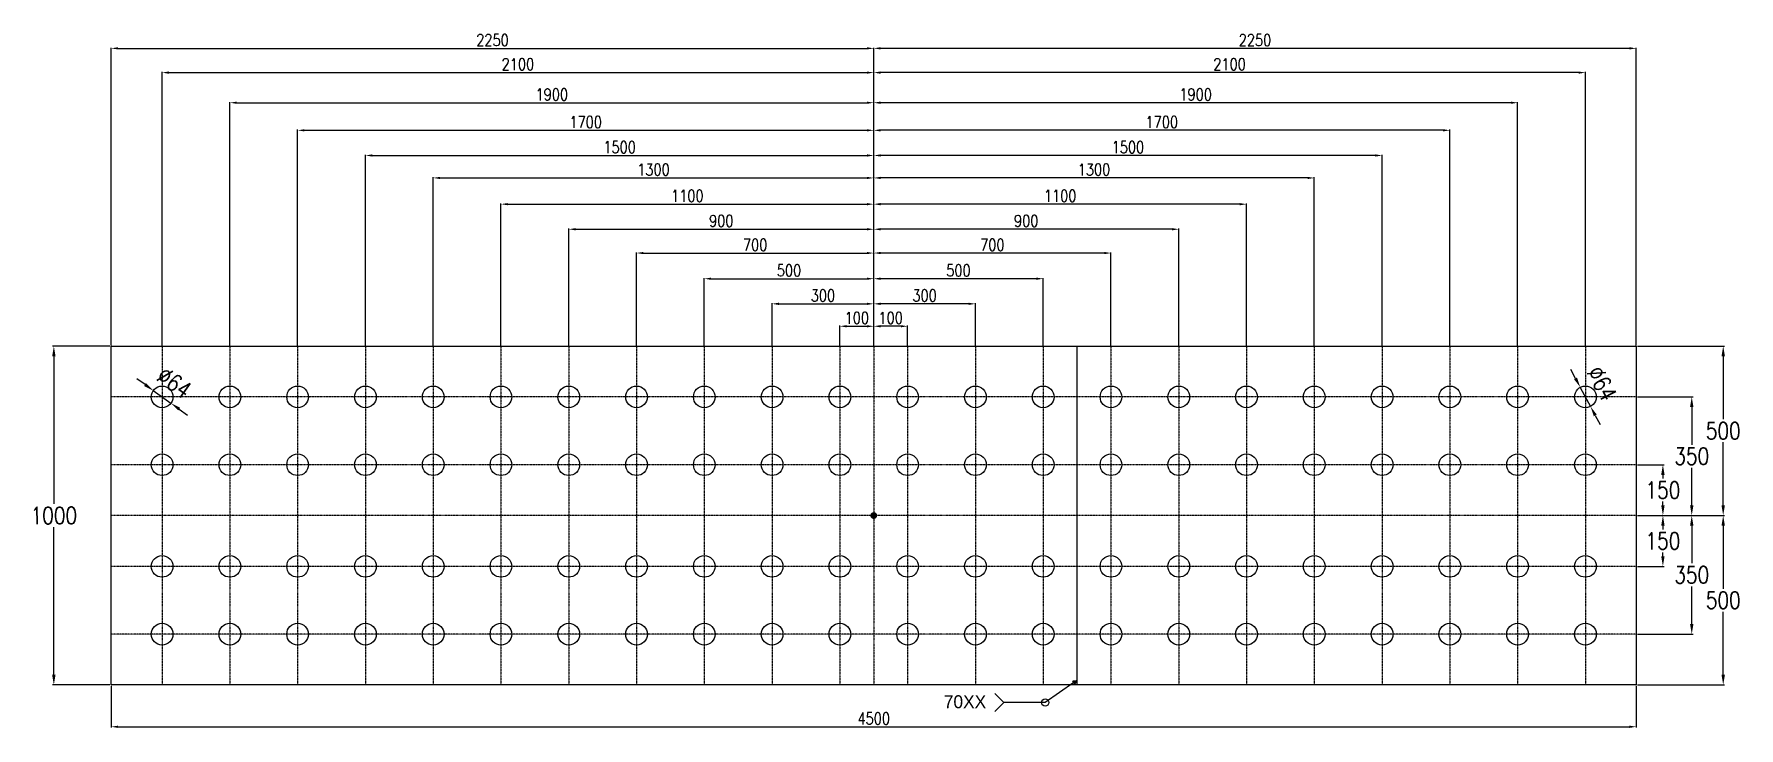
# Model space of a CAD drawing. Header units: millimetres. Extents: x 1541 to 289025, y -12015 to 47026.
# Drawn here: x 101983 to 107014, y 6108 to 8155 of the extents above; entities that cross this region are included whole.
import ezdxf

# ---------------------------------------------------------------- set-up
doc = ezdxf.new("R2010")
doc.units = ezdxf.units.MM
doc.header["$LTSCALE"] = 0.1
doc.linetypes.add('DASHDOT', pattern=[25.4, 12.7, -6.35, 0, -6.35])
doc.layers.get('0').update_dxf_attribs({"color": 255})
for name, color, linetype in [('COTAS', 8, 'Continuous'), ('EJE PERNO', 1, 'DASHDOT'), ('PERNOS', 3, 'Continuous'), ('PLATINA', 5, 'Continuous'), ('TITULO', 3, 'Continuous')]:
    doc.layers.add(name, color=color, linetype=linetype)
doc.styles.add('CNI_COTAS', font='romans.shx', dxfattribs={"width": 0.8})
doc.styles.add('ROMANS', font='DINGRAFO.SHX')
doc.dimstyles.new('1.2', dxfattribs={"dimscale": 0, "dimtxt": 35, "dimasz": 20, "dimexe": 2, "dimexo": 2, "dimgap": 7, "dimtad": 1, "dimdec": 0, "dimzin": 4, "dimdsep": 46, "dimtxsty": 'CNI_COTAS', "dimcen": 0, "dimclrd": 256, "dimclrt": 3, "dimadec": 0, "dimazin": 0, "dimtfac": 1, "dimtdec": 0, "dimtmove": 2, "dimatfit": 0, "dimfxl": 0.05, "dimtolj": 1, "dimtzin": 0, "dimarcsym": 1})
doc.dimstyles.new('1.3', dxfattribs={"dimscale": 0, "dimtxt": 50, "dimasz": 30, "dimexe": 4, "dimexo": 4, "dimgap": 9, "dimtad": 1, "dimdec": 0, "dimzin": 4, "dimdsep": 46, "dimtxsty": 'CNI_COTAS', "dimcen": 0, "dimclrd": 256, "dimclrt": 3, "dimadec": 0, "dimazin": 0, "dimtfac": 1, "dimtdec": 0, "dimtmove": 2, "dimatfit": 0, "dimfxl": 0.05, "dimtolj": 1, "dimtzin": 0, "dimarcsym": 0})

# ---------------------------------------------------------------- blocks, each defined once
blk = doc.blocks.new('*D3030')
at = {"layer": 'COTAS', "lineweight": -2, "ltscale": 3, "transparency": 16777216}
for p, q in [((102310.5, 7120.7), (102286.1, 7138.2)), ((102334.9, 7103.2), (102386.9, 7066)), ((102411.3, 7048.5), (102435.7, 7031))]:
    blk.add_line(p, q, dxfattribs=at)
at = {"layer": 'COTAS', "ltscale": 3, "transparency": 16777216}
for points in [[(102313.4, 7124.8), (102307.6, 7116.6), (102334.9, 7103.2)], [(102414.2, 7052.6), (102408.4, 7044.4), (102386.9, 7066)]]:
    blk.add_solid(points, dxfattribs=at)
at = {"layer": 'Defpoints', "color": 0, "ltscale": 3, "transparency": 16777216}
for p in [(102334.9, 7103.2), (102386.9, 7066)]:
    blk.add_point(p, dxfattribs=at)
at = {"layer": 'COTAS', "color": 3, "ltscale": 3, "transparency": 16777216, "insert": (102397.1, 7126.5), "char_height": 50, "attachment_point": 5, "rotation": 324.3903, "style": 'CNI_COTAS'}
blk.add_mtext('\\A1;∅64', dxfattribs=at)
blk = doc.blocks.new('*D3031')
at = {"layer": 'COTAS', "lineweight": -2, "ltscale": 3, "transparency": 16777216}
for p, q in [((106531.7, 7139.3), (106517.6, 7165.8)), ((106545.8, 7112.8), (106575.9, 7056.4)), ((106590.1, 7029.9), (106604.2, 7003.4))]:
    blk.add_line(p, q, dxfattribs=at)
at = {"layer": 'COTAS', "ltscale": 3, "transparency": 16777216}
for points in [[(106536.1, 7141.7), (106527.3, 7137), (106545.8, 7112.8)], [(106594.5, 7032.3), (106585.6, 7027.6), (106575.9, 7056.4)]]:
    blk.add_solid(points, dxfattribs=at)
at = {"layer": 'Defpoints', "color": 0, "ltscale": 3, "transparency": 16777216}
for p in [(106545.8, 7112.8), (106575.9, 7056.4)]:
    blk.add_point(p, dxfattribs=at)
at = {"layer": 'COTAS', "color": 3, "ltscale": 3, "transparency": 16777216, "insert": (106609.9, 7124), "char_height": 50, "attachment_point": 5, "rotation": 298.0742, "style": 'CNI_COTAS'}
blk.add_mtext('\\A1;∅64', dxfattribs=at)
blk = doc.blocks.new('*D3032')
at = {"layer": 'COTAS', "color": 0, "lineweight": -2, "transparency": 16777216}
for p, q in [((104460.9, 7236.6), (104460.9, 7295)), ((104560.9, 7236.6), (104560.9, 7295))]:
    blk.add_line(p, q, dxfattribs=at)
at = {"layer": 'COTAS', "lineweight": -2, "transparency": 16777216}
blk.add_line((104540.9, 7293), (104480.9, 7293), dxfattribs=at)
at = {"layer": 'COTAS', "transparency": 16777216}
for points in [[(104480.9, 7296.3), (104480.9, 7289.7), (104460.9, 7293)], [(104540.9, 7296.3), (104540.9, 7289.7), (104560.9, 7293)]]:
    blk.add_solid(points, dxfattribs=at)
at = {"layer": 'Defpoints', "color": 0, "transparency": 16777216}
for p in [(104460.9, 7293), (104460.9, 7234.6), (104560.9, 7234.6)]:
    blk.add_point(p, dxfattribs=at)
at = {"layer": 'COTAS', "color": 3, "transparency": 16777216, "insert": (104510.9, 7317.5), "char_height": 35, "attachment_point": 5, "style": 'CNI_COTAS'}
blk.add_mtext('\\A1;100', dxfattribs=at)
blk = doc.blocks.new('*D3033')
at = {"layer": 'COTAS', "color": 0, "lineweight": -2, "transparency": 16777216}
for p, q in [((104460.9, 7236.6), (104460.9, 7361.2)), ((104760.9, 7236.6), (104760.9, 7361.2))]:
    blk.add_line(p, q, dxfattribs=at)
at = {"layer": 'COTAS', "lineweight": -2, "transparency": 16777216}
blk.add_line((104740.9, 7359.2), (104480.9, 7359.2), dxfattribs=at)
at = {"layer": 'COTAS', "transparency": 16777216}
for points in [[(104480.9, 7362.5), (104480.9, 7355.8), (104460.9, 7359.2)], [(104740.9, 7362.5), (104740.9, 7355.8), (104760.9, 7359.2)]]:
    blk.add_solid(points, dxfattribs=at)
at = {"layer": 'Defpoints', "color": 0, "transparency": 16777216}
for p in [(104460.9, 7359.2), (104460.9, 7234.6), (104760.9, 7234.6)]:
    blk.add_point(p, dxfattribs=at)
at = {"layer": 'COTAS', "color": 3, "transparency": 16777216, "insert": (104610.9, 7383.7), "char_height": 35, "attachment_point": 5, "style": 'CNI_COTAS'}
blk.add_mtext('\\A1;300', dxfattribs=at)
blk = doc.blocks.new('*D3034')
at = {"layer": 'COTAS', "color": 0, "lineweight": -2, "transparency": 16777216}
for p, q in [((104460.9, 7236.6), (104460.9, 7435.3)), ((104960.9, 7236.6), (104960.9, 7435.3))]:
    blk.add_line(p, q, dxfattribs=at)
at = {"layer": 'COTAS', "lineweight": -2, "transparency": 16777216}
blk.add_line((104940.9, 7433.3), (104480.9, 7433.3), dxfattribs=at)
at = {"layer": 'COTAS', "transparency": 16777216}
for points in [[(104480.9, 7436.6), (104480.9, 7429.9), (104460.9, 7433.3)], [(104940.9, 7436.6), (104940.9, 7429.9), (104960.9, 7433.3)]]:
    blk.add_solid(points, dxfattribs=at)
at = {"layer": 'Defpoints', "color": 0, "transparency": 16777216}
for p in [(104460.9, 7433.3), (104460.9, 7234.6), (104960.9, 7234.6)]:
    blk.add_point(p, dxfattribs=at)
at = {"layer": 'COTAS', "color": 3, "transparency": 16777216, "insert": (104710.9, 7457.8), "char_height": 35, "attachment_point": 5, "style": 'CNI_COTAS'}
blk.add_mtext('\\A1;500', dxfattribs=at)
blk = doc.blocks.new('*D3035')
at = {"layer": 'COTAS', "color": 0, "lineweight": -2, "transparency": 16777216}
for p, q in [((104460.9, 7236.6), (104460.9, 7511)), ((105160.9, 7236.6), (105160.9, 7511))]:
    blk.add_line(p, q, dxfattribs=at)
at = {"layer": 'COTAS', "lineweight": -2, "transparency": 16777216}
blk.add_line((105140.9, 7509), (104480.9, 7509), dxfattribs=at)
at = {"layer": 'COTAS', "transparency": 16777216}
for points in [[(104480.9, 7512.3), (104480.9, 7505.7), (104460.9, 7509)], [(105140.9, 7512.3), (105140.9, 7505.7), (105160.9, 7509)]]:
    blk.add_solid(points, dxfattribs=at)
at = {"layer": 'Defpoints', "color": 0, "transparency": 16777216}
for p in [(104460.9, 7509), (104460.9, 7234.6), (105160.9, 7234.6)]:
    blk.add_point(p, dxfattribs=at)
at = {"layer": 'COTAS', "color": 3, "transparency": 16777216, "insert": (104810.9, 7533.5), "char_height": 35, "attachment_point": 5, "style": 'CNI_COTAS'}
blk.add_mtext('\\A1;700', dxfattribs=at)
blk = doc.blocks.new('*D3036')
at = {"layer": 'COTAS', "color": 0, "lineweight": -2, "transparency": 16777216}
for p, q in [((104460.9, 7236.6), (104460.9, 7581.2)), ((105360.9, 7236.6), (105360.9, 7581.2))]:
    blk.add_line(p, q, dxfattribs=at)
at = {"layer": 'COTAS', "lineweight": -2, "transparency": 16777216}
blk.add_line((105340.9, 7579.2), (104480.9, 7579.2), dxfattribs=at)
at = {"layer": 'COTAS', "transparency": 16777216}
for points in [[(104480.9, 7582.5), (104480.9, 7575.9), (104460.9, 7579.2)], [(105340.9, 7582.5), (105340.9, 7575.9), (105360.9, 7579.2)]]:
    blk.add_solid(points, dxfattribs=at)
at = {"layer": 'Defpoints', "color": 0, "transparency": 16777216}
for p in [(104460.9, 7579.2), (104460.9, 7234.6), (105360.9, 7234.6)]:
    blk.add_point(p, dxfattribs=at)
at = {"layer": 'COTAS', "color": 3, "transparency": 16777216, "insert": (104910.9, 7603.7), "char_height": 35, "attachment_point": 5, "rotation": 359.9999, "style": 'CNI_COTAS'}
blk.add_mtext('\\A1;900', dxfattribs=at)
blk = doc.blocks.new('*D3037')
at = {"layer": 'COTAS', "color": 0, "lineweight": -2, "transparency": 16777216}
for p, q in [((104460.9, 7236.6), (104460.9, 7655.2)), ((105560.9, 7236.6), (105560.9, 7655.2))]:
    blk.add_line(p, q, dxfattribs=at)
at = {"layer": 'COTAS', "lineweight": -2, "transparency": 16777216}
blk.add_line((105540.9, 7653.2), (104480.9, 7653.2), dxfattribs=at)
at = {"layer": 'COTAS', "transparency": 16777216}
for points in [[(104480.9, 7656.5), (104480.9, 7649.8), (104460.9, 7653.2)], [(105540.9, 7656.5), (105540.9, 7649.8), (105560.9, 7653.2)]]:
    blk.add_solid(points, dxfattribs=at)
at = {"layer": 'Defpoints', "color": 0, "transparency": 16777216}
for p in [(104460.9, 7653.2), (104460.9, 7234.6), (105560.9, 7234.6)]:
    blk.add_point(p, dxfattribs=at)
at = {"layer": 'COTAS', "color": 3, "transparency": 16777216, "insert": (105010.9, 7677.7), "char_height": 35, "attachment_point": 5, "rotation": 359.9999, "style": 'CNI_COTAS'}
blk.add_mtext('\\A1;1100', dxfattribs=at)
blk = doc.blocks.new('*D3038')
at = {"layer": 'COTAS', "color": 0, "lineweight": -2, "transparency": 16777216}
for p, q in [((104460.9, 7236.6), (104460.9, 7732.6)), ((105760.9, 7236.6), (105760.9, 7732.6))]:
    blk.add_line(p, q, dxfattribs=at)
at = {"layer": 'COTAS', "lineweight": -2, "transparency": 16777216}
blk.add_line((105740.9, 7730.6), (104480.9, 7730.6), dxfattribs=at)
at = {"layer": 'COTAS', "transparency": 16777216}
for points in [[(104480.9, 7733.9), (104480.9, 7727.3), (104460.9, 7730.6)], [(105740.9, 7733.9), (105740.9, 7727.3), (105760.9, 7730.6)]]:
    blk.add_solid(points, dxfattribs=at)
at = {"layer": 'Defpoints', "color": 0, "transparency": 16777216}
for p in [(104460.9, 7730.6), (104460.9, 7234.6), (105760.9, 7234.6)]:
    blk.add_point(p, dxfattribs=at)
at = {"layer": 'COTAS', "color": 3, "transparency": 16777216, "insert": (105110.9, 7755.1), "char_height": 35, "attachment_point": 5, "style": 'CNI_COTAS'}
blk.add_mtext('\\A1;1300', dxfattribs=at)
blk = doc.blocks.new('*D3039')
at = {"layer": 'COTAS', "color": 0, "lineweight": -2, "transparency": 16777216}
for p, q in [((104460.9, 7236.6), (104460.9, 7798.9)), ((105960.9, 7236.6), (105960.9, 7798.9))]:
    blk.add_line(p, q, dxfattribs=at)
at = {"layer": 'COTAS', "lineweight": -2, "transparency": 16777216}
blk.add_line((105940.9, 7796.9), (104480.9, 7796.9), dxfattribs=at)
at = {"layer": 'COTAS', "transparency": 16777216}
for points in [[(104480.9, 7800.2), (104480.9, 7793.5), (104460.9, 7796.9)], [(105940.9, 7800.2), (105940.9, 7793.5), (105960.9, 7796.9)]]:
    blk.add_solid(points, dxfattribs=at)
at = {"layer": 'Defpoints', "color": 0, "transparency": 16777216}
for p in [(104460.9, 7796.9), (104460.9, 7234.6), (105960.9, 7234.6)]:
    blk.add_point(p, dxfattribs=at)
at = {"layer": 'COTAS', "color": 3, "transparency": 16777216, "insert": (105210.9, 7821.4), "char_height": 35, "attachment_point": 5, "rotation": 359.9999, "style": 'CNI_COTAS'}
blk.add_mtext('\\A1;1500', dxfattribs=at)
blk = doc.blocks.new('*D3040')
at = {"layer": 'COTAS', "color": 0, "lineweight": -2, "transparency": 16777216}
for p, q in [((104460.9, 7236.6), (104460.9, 7873.1)), ((106160.9, 7236.6), (106160.9, 7873.1))]:
    blk.add_line(p, q, dxfattribs=at)
at = {"layer": 'COTAS', "lineweight": -2, "transparency": 16777216}
blk.add_line((106140.9, 7871.1), (104480.9, 7871.1), dxfattribs=at)
at = {"layer": 'COTAS', "transparency": 16777216}
for points in [[(104480.9, 7874.4), (104480.9, 7867.7), (104460.9, 7871.1)], [(106140.9, 7874.4), (106140.9, 7867.7), (106160.9, 7871.1)]]:
    blk.add_solid(points, dxfattribs=at)
at = {"layer": 'Defpoints', "color": 0, "transparency": 16777216}
for p in [(104460.9, 7871.1), (104460.9, 7234.6), (106160.9, 7234.6)]:
    blk.add_point(p, dxfattribs=at)
at = {"layer": 'COTAS', "color": 3, "transparency": 16777216, "insert": (105310.9, 7895.6), "char_height": 35, "attachment_point": 5, "style": 'CNI_COTAS'}
blk.add_mtext('\\A1;1700', dxfattribs=at)
blk = doc.blocks.new('*D3041')
at = {"layer": 'COTAS', "color": 0, "lineweight": -2, "transparency": 16777216}
for p, q in [((104460.9, 7236.6), (104460.9, 7954.5)), ((106360.9, 7236.6), (106360.9, 7954.5))]:
    blk.add_line(p, q, dxfattribs=at)
at = {"layer": 'COTAS', "lineweight": -2, "transparency": 16777216}
blk.add_line((106340.9, 7952.5), (104480.9, 7952.5), dxfattribs=at)
at = {"layer": 'COTAS', "transparency": 16777216}
for points in [[(104480.9, 7955.8), (104480.9, 7949.2), (104460.9, 7952.5)], [(106340.9, 7955.8), (106340.9, 7949.2), (106360.9, 7952.5)]]:
    blk.add_solid(points, dxfattribs=at)
at = {"layer": 'Defpoints', "color": 0, "transparency": 16777216}
for p in [(104460.9, 7952.5), (104460.9, 7234.6), (106360.9, 7234.6)]:
    blk.add_point(p, dxfattribs=at)
at = {"layer": 'COTAS', "color": 3, "transparency": 16777216, "insert": (105410.9, 7977), "char_height": 35, "attachment_point": 5, "style": 'CNI_COTAS'}
blk.add_mtext('\\A1;1900', dxfattribs=at)
blk = doc.blocks.new('*D3042')
at = {"layer": 'COTAS', "color": 0, "lineweight": -2, "transparency": 16777216}
for p, q in [((104460.9, 7236.6), (104460.9, 8043.4)), ((106560.9, 7236.6), (106560.9, 8043.4))]:
    blk.add_line(p, q, dxfattribs=at)
at = {"layer": 'COTAS', "lineweight": -2, "transparency": 16777216}
blk.add_line((106540.9, 8041.4), (104480.9, 8041.4), dxfattribs=at)
at = {"layer": 'COTAS', "transparency": 16777216}
for points in [[(104480.9, 8044.7), (104480.9, 8038), (104460.9, 8041.4)], [(106540.9, 8044.7), (106540.9, 8038), (106560.9, 8041.4)]]:
    blk.add_solid(points, dxfattribs=at)
at = {"layer": 'Defpoints', "color": 0, "transparency": 16777216}
for p in [(104460.9, 8041.4), (104460.9, 7234.6), (106560.9, 7234.6)]:
    blk.add_point(p, dxfattribs=at)
at = {"layer": 'COTAS', "color": 3, "transparency": 16777216, "insert": (105510.9, 8065.9), "char_height": 35, "attachment_point": 5, "style": 'CNI_COTAS'}
blk.add_mtext('\\A1;2100', dxfattribs=at)
blk = doc.blocks.new('*D3043')
at = {"layer": 'COTAS', "color": 0, "lineweight": -2, "transparency": 16777216}
for p, q in [((104460.9, 7236.6), (104460.9, 8114.9)), ((106710.9, 7236.6), (106710.9, 8114.9))]:
    blk.add_line(p, q, dxfattribs=at)
at = {"layer": 'COTAS', "lineweight": -2, "transparency": 16777216}
blk.add_line((106690.9, 8112.9), (104480.9, 8112.9), dxfattribs=at)
at = {"layer": 'COTAS', "transparency": 16777216}
for points in [[(104480.9, 8116.3), (104480.9, 8109.6), (104460.9, 8112.9)], [(106690.9, 8116.3), (106690.9, 8109.6), (106710.9, 8112.9)]]:
    blk.add_solid(points, dxfattribs=at)
at = {"layer": 'Defpoints', "color": 0, "transparency": 16777216}
for p in [(104460.9, 8112.9), (104460.9, 7234.6), (106710.9, 7234.6)]:
    blk.add_point(p, dxfattribs=at)
at = {"layer": 'COTAS', "color": 3, "transparency": 16777216, "insert": (105585.9, 8137.4), "char_height": 35, "attachment_point": 5, "rotation": 0, "style": 'CNI_COTAS'}
blk.add_mtext('\\A1;2250', dxfattribs=at)
blk = doc.blocks.new('*D2593')
at = {"layer": 'COTAS', "color": 0, "lineweight": -2, "transparency": 16777216}
for p, q in [((104360.9, 7236.6), (104360.9, 7295)), ((104460.9, 7236.6), (104460.9, 7295))]:
    blk.add_line(p, q, dxfattribs=at)
at = {"layer": 'COTAS', "lineweight": -2, "transparency": 16777216}
blk.add_line((104380.9, 7293), (104440.9, 7293), dxfattribs=at)
at = {"layer": 'COTAS', "transparency": 16777216}
for points in [[(104380.9, 7296.3), (104380.9, 7289.7), (104360.9, 7293)], [(104440.9, 7296.3), (104440.9, 7289.7), (104460.9, 7293)]]:
    blk.add_solid(points, dxfattribs=at)
at = {"layer": 'Defpoints', "color": 0, "transparency": 16777216}
for p in [(104460.9, 7293), (104360.9, 7234.6), (104460.9, 7234.6)]:
    blk.add_point(p, dxfattribs=at)
at = {"layer": 'COTAS', "color": 3, "transparency": 16777216, "insert": (104410.9, 7317.5), "char_height": 35, "attachment_point": 5, "style": 'CNI_COTAS'}
blk.add_mtext('\\A1;100', dxfattribs=at)
blk = doc.blocks.new('*D2594')
at = {"layer": 'COTAS', "color": 0, "lineweight": -2, "transparency": 16777216}
for p, q in [((104160.9, 7236.6), (104160.9, 7361.2)), ((104460.9, 7236.6), (104460.9, 7361.2))]:
    blk.add_line(p, q, dxfattribs=at)
at = {"layer": 'COTAS', "lineweight": -2, "transparency": 16777216}
blk.add_line((104180.9, 7359.2), (104440.9, 7359.2), dxfattribs=at)
at = {"layer": 'COTAS', "transparency": 16777216}
for points in [[(104180.9, 7362.5), (104180.9, 7355.8), (104160.9, 7359.2)], [(104440.9, 7362.5), (104440.9, 7355.8), (104460.9, 7359.2)]]:
    blk.add_solid(points, dxfattribs=at)
at = {"layer": 'Defpoints', "color": 0, "transparency": 16777216}
for p in [(104460.9, 7359.2), (104160.9, 7234.6), (104460.9, 7234.6)]:
    blk.add_point(p, dxfattribs=at)
at = {"layer": 'COTAS', "color": 3, "transparency": 16777216, "insert": (104310.9, 7383.7), "char_height": 35, "attachment_point": 5, "style": 'CNI_COTAS'}
blk.add_mtext('\\A1;300', dxfattribs=at)
blk = doc.blocks.new('*D2595')
at = {"layer": 'COTAS', "color": 0, "lineweight": -2, "transparency": 16777216}
for p, q in [((103960.9, 7236.6), (103960.9, 7435.3)), ((104460.9, 7236.6), (104460.9, 7435.3))]:
    blk.add_line(p, q, dxfattribs=at)
at = {"layer": 'COTAS', "lineweight": -2, "transparency": 16777216}
blk.add_line((103980.9, 7433.3), (104440.9, 7433.3), dxfattribs=at)
at = {"layer": 'COTAS', "transparency": 16777216}
for points in [[(103980.9, 7436.6), (103980.9, 7429.9), (103960.9, 7433.3)], [(104440.9, 7436.6), (104440.9, 7429.9), (104460.9, 7433.3)]]:
    blk.add_solid(points, dxfattribs=at)
at = {"layer": 'Defpoints', "color": 0, "transparency": 16777216}
for p in [(104460.9, 7433.3), (103960.9, 7234.6), (104460.9, 7234.6)]:
    blk.add_point(p, dxfattribs=at)
at = {"layer": 'COTAS', "color": 3, "transparency": 16777216, "insert": (104210.9, 7457.8), "char_height": 35, "attachment_point": 5, "style": 'CNI_COTAS'}
blk.add_mtext('\\A1;500', dxfattribs=at)
blk = doc.blocks.new('*D2596')
at = {"layer": 'COTAS', "color": 0, "lineweight": -2, "transparency": 16777216}
for p, q in [((103760.9, 7236.6), (103760.9, 7511)), ((104460.9, 7236.6), (104460.9, 7511))]:
    blk.add_line(p, q, dxfattribs=at)
at = {"layer": 'COTAS', "lineweight": -2, "transparency": 16777216}
blk.add_line((103780.9, 7509), (104440.9, 7509), dxfattribs=at)
at = {"layer": 'COTAS', "transparency": 16777216}
for points in [[(103780.9, 7512.3), (103780.9, 7505.7), (103760.9, 7509)], [(104440.9, 7512.3), (104440.9, 7505.7), (104460.9, 7509)]]:
    blk.add_solid(points, dxfattribs=at)
at = {"layer": 'Defpoints', "color": 0, "transparency": 16777216}
for p in [(104460.9, 7509), (103760.9, 7234.6), (104460.9, 7234.6)]:
    blk.add_point(p, dxfattribs=at)
at = {"layer": 'COTAS', "color": 3, "transparency": 16777216, "insert": (104110.9, 7533.5), "char_height": 35, "attachment_point": 5, "style": 'CNI_COTAS'}
blk.add_mtext('\\A1;700', dxfattribs=at)
blk = doc.blocks.new('*D2492')
at = {"layer": 'COTAS', "color": 0, "lineweight": -2, "transparency": 16777216}
for p, q in [((103560.9, 7236.6), (103560.9, 7581.2)), ((104460.9, 7236.6), (104460.9, 7581.2))]:
    blk.add_line(p, q, dxfattribs=at)
at = {"layer": 'COTAS', "lineweight": -2, "transparency": 16777216}
blk.add_line((103580.9, 7579.2), (104440.9, 7579.2), dxfattribs=at)
at = {"layer": 'COTAS', "transparency": 16777216}
for points in [[(103580.9, 7582.5), (103580.9, 7575.9), (103560.9, 7579.2)], [(104440.9, 7582.5), (104440.9, 7575.9), (104460.9, 7579.2)]]:
    blk.add_solid(points, dxfattribs=at)
at = {"layer": 'Defpoints', "color": 0, "transparency": 16777216}
for p in [(104460.9, 7579.2), (103560.9, 7234.6), (104460.9, 7234.6)]:
    blk.add_point(p, dxfattribs=at)
at = {"layer": 'COTAS', "color": 3, "transparency": 16777216, "insert": (104010.9, 7603.7), "char_height": 35, "attachment_point": 5, "rotation": 0.0001, "style": 'CNI_COTAS'}
blk.add_mtext('\\A1;900', dxfattribs=at)
blk = doc.blocks.new('*D2493')
at = {"layer": 'COTAS', "color": 0, "lineweight": -2, "transparency": 16777216}
for p, q in [((103360.9, 7236.6), (103360.9, 7655.2)), ((104460.9, 7236.6), (104460.9, 7655.2))]:
    blk.add_line(p, q, dxfattribs=at)
at = {"layer": 'COTAS', "lineweight": -2, "transparency": 16777216}
blk.add_line((103380.9, 7653.2), (104440.9, 7653.2), dxfattribs=at)
at = {"layer": 'COTAS', "transparency": 16777216}
for points in [[(103380.9, 7656.5), (103380.9, 7649.8), (103360.9, 7653.2)], [(104440.9, 7656.5), (104440.9, 7649.8), (104460.9, 7653.2)]]:
    blk.add_solid(points, dxfattribs=at)
at = {"layer": 'Defpoints', "color": 0, "transparency": 16777216}
for p in [(104460.9, 7653.2), (103360.9, 7234.6), (104460.9, 7234.6)]:
    blk.add_point(p, dxfattribs=at)
at = {"layer": 'COTAS', "color": 3, "transparency": 16777216, "insert": (103910.9, 7677.7), "char_height": 35, "attachment_point": 5, "rotation": 0.0001, "style": 'CNI_COTAS'}
blk.add_mtext('\\A1;1100', dxfattribs=at)
blk = doc.blocks.new('*D2494')
at = {"layer": 'COTAS', "color": 0, "lineweight": -2, "transparency": 16777216}
for p, q in [((103160.9, 7236.6), (103160.9, 7732.6)), ((104460.9, 7236.6), (104460.9, 7732.6))]:
    blk.add_line(p, q, dxfattribs=at)
at = {"layer": 'COTAS', "lineweight": -2, "transparency": 16777216}
blk.add_line((103180.9, 7730.6), (104440.9, 7730.6), dxfattribs=at)
at = {"layer": 'COTAS', "transparency": 16777216}
for points in [[(103180.9, 7733.9), (103180.9, 7727.3), (103160.9, 7730.6)], [(104440.9, 7733.9), (104440.9, 7727.3), (104460.9, 7730.6)]]:
    blk.add_solid(points, dxfattribs=at)
at = {"layer": 'Defpoints', "color": 0, "transparency": 16777216}
for p in [(104460.9, 7730.6), (103160.9, 7234.6), (104460.9, 7234.6)]:
    blk.add_point(p, dxfattribs=at)
at = {"layer": 'COTAS', "color": 3, "transparency": 16777216, "insert": (103810.9, 7755.1), "char_height": 35, "attachment_point": 5, "style": 'CNI_COTAS'}
blk.add_mtext('\\A1;1300', dxfattribs=at)
blk = doc.blocks.new('*D2495')
at = {"layer": 'COTAS', "color": 0, "lineweight": -2, "transparency": 16777216}
for p, q in [((102960.9, 7236.6), (102960.9, 7798.9)), ((104460.9, 7236.6), (104460.9, 7798.9))]:
    blk.add_line(p, q, dxfattribs=at)
at = {"layer": 'COTAS', "lineweight": -2, "transparency": 16777216}
blk.add_line((102980.9, 7796.9), (104440.9, 7796.9), dxfattribs=at)
at = {"layer": 'COTAS', "transparency": 16777216}
for points in [[(102980.9, 7800.2), (102980.9, 7793.5), (102960.9, 7796.9)], [(104440.9, 7800.2), (104440.9, 7793.5), (104460.9, 7796.9)]]:
    blk.add_solid(points, dxfattribs=at)
at = {"layer": 'Defpoints', "color": 0, "transparency": 16777216}
for p in [(104460.9, 7796.9), (102960.9, 7234.6), (104460.9, 7234.6)]:
    blk.add_point(p, dxfattribs=at)
at = {"layer": 'COTAS', "color": 3, "transparency": 16777216, "insert": (103710.9, 7821.4), "char_height": 35, "attachment_point": 5, "rotation": 0.0001, "style": 'CNI_COTAS'}
blk.add_mtext('\\A1;1500', dxfattribs=at)
blk = doc.blocks.new('*D2496')
at = {"layer": 'COTAS', "color": 0, "lineweight": -2, "transparency": 16777216}
for p, q in [((102760.9, 7236.6), (102760.9, 7873.1)), ((104460.9, 7236.6), (104460.9, 7873.1))]:
    blk.add_line(p, q, dxfattribs=at)
at = {"layer": 'COTAS', "lineweight": -2, "transparency": 16777216}
blk.add_line((102780.9, 7871.1), (104440.9, 7871.1), dxfattribs=at)
at = {"layer": 'COTAS', "transparency": 16777216}
for points in [[(102780.9, 7874.4), (102780.9, 7867.7), (102760.9, 7871.1)], [(104440.9, 7874.4), (104440.9, 7867.7), (104460.9, 7871.1)]]:
    blk.add_solid(points, dxfattribs=at)
at = {"layer": 'Defpoints', "color": 0, "transparency": 16777216}
for p in [(104460.9, 7871.1), (102760.9, 7234.6), (104460.9, 7234.6)]:
    blk.add_point(p, dxfattribs=at)
at = {"layer": 'COTAS', "color": 3, "transparency": 16777216, "insert": (103610.9, 7895.6), "char_height": 35, "attachment_point": 5, "style": 'CNI_COTAS'}
blk.add_mtext('\\A1;1700', dxfattribs=at)
blk = doc.blocks.new('*D2497')
at = {"layer": 'COTAS', "color": 0, "lineweight": -2, "transparency": 16777216}
for p, q in [((102560.9, 7236.6), (102560.9, 7954.5)), ((104460.9, 7236.6), (104460.9, 7954.5))]:
    blk.add_line(p, q, dxfattribs=at)
at = {"layer": 'COTAS', "lineweight": -2, "transparency": 16777216}
blk.add_line((102580.9, 7952.5), (104440.9, 7952.5), dxfattribs=at)
at = {"layer": 'COTAS', "transparency": 16777216}
for points in [[(102580.9, 7955.8), (102580.9, 7949.2), (102560.9, 7952.5)], [(104440.9, 7955.8), (104440.9, 7949.2), (104460.9, 7952.5)]]:
    blk.add_solid(points, dxfattribs=at)
at = {"layer": 'Defpoints', "color": 0, "transparency": 16777216}
for p in [(104460.9, 7952.5), (102560.9, 7234.6), (104460.9, 7234.6)]:
    blk.add_point(p, dxfattribs=at)
at = {"layer": 'COTAS', "color": 3, "transparency": 16777216, "insert": (103510.9, 7977), "char_height": 35, "attachment_point": 5, "style": 'CNI_COTAS'}
blk.add_mtext('\\A1;1900', dxfattribs=at)
blk = doc.blocks.new('*D2498')
at = {"layer": 'COTAS', "color": 0, "lineweight": -2, "transparency": 16777216}
for p, q in [((102360.9, 7236.6), (102360.9, 8043.4)), ((104460.9, 7236.6), (104460.9, 8043.4))]:
    blk.add_line(p, q, dxfattribs=at)
at = {"layer": 'COTAS', "lineweight": -2, "transparency": 16777216}
blk.add_line((102380.9, 8041.4), (104440.9, 8041.4), dxfattribs=at)
at = {"layer": 'COTAS', "transparency": 16777216}
for points in [[(102380.9, 8044.7), (102380.9, 8038), (102360.9, 8041.4)], [(104440.9, 8044.7), (104440.9, 8038), (104460.9, 8041.4)]]:
    blk.add_solid(points, dxfattribs=at)
at = {"layer": 'Defpoints', "color": 0, "transparency": 16777216}
for p in [(104460.9, 8041.4), (102360.9, 7234.6), (104460.9, 7234.6)]:
    blk.add_point(p, dxfattribs=at)
at = {"layer": 'COTAS', "color": 3, "transparency": 16777216, "insert": (103410.9, 8065.9), "char_height": 35, "attachment_point": 5, "style": 'CNI_COTAS'}
blk.add_mtext('\\A1;2100', dxfattribs=at)
blk = doc.blocks.new('*D2499')
at = {"layer": 'COTAS', "color": 0, "lineweight": -2, "transparency": 16777216}
for p, q in [((102210.9, 7236.6), (102210.9, 8114.9)), ((104460.9, 7236.6), (104460.9, 8114.9))]:
    blk.add_line(p, q, dxfattribs=at)
at = {"layer": 'COTAS', "lineweight": -2, "transparency": 16777216}
blk.add_line((102230.9, 8112.9), (104440.9, 8112.9), dxfattribs=at)
at = {"layer": 'COTAS', "transparency": 16777216}
for points in [[(102230.9, 8116.3), (102230.9, 8109.6), (102210.9, 8112.9)], [(104440.9, 8116.3), (104440.9, 8109.6), (104460.9, 8112.9)]]:
    blk.add_solid(points, dxfattribs=at)
at = {"layer": 'Defpoints', "color": 0, "transparency": 16777216}
for p in [(104460.9, 8112.9), (102210.9, 7234.6), (104460.9, 7234.6)]:
    blk.add_point(p, dxfattribs=at)
at = {"layer": 'COTAS', "color": 3, "transparency": 16777216, "insert": (103335.9, 8137.4), "char_height": 35, "attachment_point": 5, "style": 'CNI_COTAS'}
blk.add_mtext('\\A1;2250', dxfattribs=at)
blk = doc.blocks.new('*D2952')
at = {"layer": 'COTAS', "color": 0, "lineweight": -2, "ltscale": 3, "transparency": 16777216}
for p, q in [((106714.9, 6734.6), (106793.6, 6734.6)), ((106714.9, 6584.6), (106793.6, 6584.6))]:
    blk.add_line(p, q, dxfattribs=at)
at = {"layer": 'COTAS', "lineweight": -2, "ltscale": 3, "transparency": 16777216}
for p, q in [((106789.6, 6704.6), (106789.6, 6693.6)), ((106789.6, 6614.6), (106789.6, 6625.6))]:
    blk.add_line(p, q, dxfattribs=at)
at = {"layer": 'COTAS', "ltscale": 3, "transparency": 16777216}
for points in [[(106784.6, 6704.6), (106794.6, 6704.6), (106789.6, 6734.6)], [(106784.6, 6614.6), (106794.6, 6614.6), (106789.6, 6584.6)]]:
    blk.add_solid(points, dxfattribs=at)
at = {"layer": 'Defpoints', "color": 0, "ltscale": 3, "transparency": 16777216}
for p in [(106710.9, 6734.6), (106789.6, 6734.6), (106710.9, 6584.6)]:
    blk.add_point(p, dxfattribs=at)
at = {"layer": 'COTAS', "color": 3, "ltscale": 3, "transparency": 16777216, "insert": (106789.6, 6659.6), "char_height": 50, "attachment_point": 5, "rotation": 0.2, "style": 'CNI_COTAS'}
blk.add_mtext('\\A1;150', dxfattribs=at)
blk = doc.blocks.new('*D2953')
at = {"layer": 'COTAS', "color": 0, "lineweight": -2, "ltscale": 3, "transparency": 16777216}
for p, q in [((106714.9, 6734.6), (106878.8, 6734.6)), ((106714.9, 6384.6), (106878.8, 6384.6))]:
    blk.add_line(p, q, dxfattribs=at)
at = {"layer": 'COTAS', "lineweight": -2, "ltscale": 3, "transparency": 16777216}
for p, q in [((106874.8, 6704.6), (106874.8, 6593.6)), ((106874.8, 6414.6), (106874.8, 6525.6))]:
    blk.add_line(p, q, dxfattribs=at)
at = {"layer": 'COTAS', "ltscale": 3, "transparency": 16777216}
for points in [[(106869.8, 6704.6), (106879.8, 6704.6), (106874.8, 6734.6)], [(106869.8, 6414.6), (106879.8, 6414.6), (106874.8, 6384.6)]]:
    blk.add_solid(points, dxfattribs=at)
at = {"layer": 'Defpoints', "color": 0, "ltscale": 3, "transparency": 16777216}
for p in [(106710.9, 6734.6), (106874.8, 6734.6), (106710.9, 6384.6)]:
    blk.add_point(p, dxfattribs=at)
at = {"layer": 'COTAS', "color": 3, "ltscale": 3, "transparency": 16777216, "insert": (106874.8, 6559.6), "char_height": 50, "attachment_point": 5, "rotation": 0.2, "style": 'CNI_COTAS'}
blk.add_mtext('\\A1;350', dxfattribs=at)
blk = doc.blocks.new('*D2954')
at = {"layer": 'COTAS', "color": 0, "lineweight": -2, "ltscale": 3, "transparency": 16777216}
for p, q in [((106714.9, 6734.6), (106971.6, 6734.6)), ((106714.9, 6234.6), (106971.6, 6234.6))]:
    blk.add_line(p, q, dxfattribs=at)
at = {"layer": 'COTAS', "lineweight": -2, "ltscale": 3, "transparency": 16777216}
for p, q in [((106967.6, 6704.6), (106967.6, 6518.6)), ((106967.6, 6264.6), (106967.6, 6450.6))]:
    blk.add_line(p, q, dxfattribs=at)
at = {"layer": 'COTAS', "ltscale": 3, "transparency": 16777216}
for points in [[(106962.6, 6704.6), (106972.6, 6704.6), (106967.6, 6734.6)], [(106962.6, 6264.6), (106972.6, 6264.6), (106967.6, 6234.6)]]:
    blk.add_solid(points, dxfattribs=at)
at = {"layer": 'Defpoints', "color": 0, "ltscale": 3, "transparency": 16777216}
for p in [(106710.9, 6734.6), (106967.6, 6734.6), (106710.9, 6234.6)]:
    blk.add_point(p, dxfattribs=at)
at = {"layer": 'COTAS', "color": 3, "ltscale": 3, "transparency": 16777216, "insert": (106967.6, 6484.6), "char_height": 50, "attachment_point": 5, "rotation": 0.2, "style": 'CNI_COTAS'}
blk.add_mtext('\\A1;500', dxfattribs=at)
blk = doc.blocks.new('*D2955')
at = {"layer": 'COTAS', "color": 0, "lineweight": -2, "ltscale": 3, "transparency": 16777216}
for p, q in [((106714.9, 6884.6), (106793.6, 6884.6)), ((106714.9, 6734.6), (106793.6, 6734.6))]:
    blk.add_line(p, q, dxfattribs=at)
at = {"layer": 'COTAS', "lineweight": -2, "ltscale": 3, "transparency": 16777216}
for p, q in [((106789.6, 6854.6), (106789.6, 6843.6)), ((106789.6, 6764.6), (106789.6, 6775.6))]:
    blk.add_line(p, q, dxfattribs=at)
at = {"layer": 'COTAS', "ltscale": 3, "transparency": 16777216}
for points in [[(106784.6, 6854.6), (106794.6, 6854.6), (106789.6, 6884.6)], [(106784.6, 6764.6), (106794.6, 6764.6), (106789.6, 6734.6)]]:
    blk.add_solid(points, dxfattribs=at)
at = {"layer": 'Defpoints', "color": 0, "ltscale": 3, "transparency": 16777216}
for p in [(106710.9, 6884.6), (106710.9, 6734.6), (106789.6, 6734.6)]:
    blk.add_point(p, dxfattribs=at)
at = {"layer": 'COTAS', "color": 3, "ltscale": 3, "transparency": 16777216, "insert": (106789.6, 6809.6), "char_height": 50, "attachment_point": 5, "rotation": 0.2, "style": 'CNI_COTAS'}
blk.add_mtext('\\A1;150', dxfattribs=at)
blk = doc.blocks.new('*D2956')
at = {"layer": 'COTAS', "color": 0, "lineweight": -2, "ltscale": 3, "transparency": 16777216}
for p, q in [((106714.9, 7084.6), (106878.8, 7084.6)), ((106714.9, 6734.6), (106878.8, 6734.6))]:
    blk.add_line(p, q, dxfattribs=at)
at = {"layer": 'COTAS', "lineweight": -2, "ltscale": 3, "transparency": 16777216}
for p, q in [((106874.8, 7054.6), (106874.8, 6943.6)), ((106874.8, 6764.6), (106874.8, 6875.6))]:
    blk.add_line(p, q, dxfattribs=at)
at = {"layer": 'COTAS', "ltscale": 3, "transparency": 16777216}
for points in [[(106869.8, 7054.6), (106879.8, 7054.6), (106874.8, 7084.6)], [(106869.8, 6764.6), (106879.8, 6764.6), (106874.8, 6734.6)]]:
    blk.add_solid(points, dxfattribs=at)
at = {"layer": 'Defpoints', "color": 0, "ltscale": 3, "transparency": 16777216}
for p in [(106710.9, 7084.6), (106710.9, 6734.6), (106874.8, 6734.6)]:
    blk.add_point(p, dxfattribs=at)
at = {"layer": 'COTAS', "color": 3, "ltscale": 3, "transparency": 16777216, "insert": (106874.8, 6909.6), "char_height": 50, "attachment_point": 5, "rotation": 0.2, "style": 'CNI_COTAS'}
blk.add_mtext('\\A1;350', dxfattribs=at)
blk = doc.blocks.new('*D2500')
at = {"layer": 'COTAS', "color": 0, "lineweight": -2, "ltscale": 3, "transparency": 16777216}
for p, q in [((106714.9, 7234.6), (106971.6, 7234.6)), ((106714.9, 6734.6), (106971.6, 6734.6))]:
    blk.add_line(p, q, dxfattribs=at)
at = {"layer": 'COTAS', "lineweight": -2, "ltscale": 3, "transparency": 16777216}
for p, q in [((106967.6, 7204.6), (106967.6, 7018.6)), ((106967.6, 6764.6), (106967.6, 6950.6))]:
    blk.add_line(p, q, dxfattribs=at)
at = {"layer": 'COTAS', "ltscale": 3, "transparency": 16777216}
for points in [[(106962.6, 7204.6), (106972.6, 7204.6), (106967.6, 7234.6)], [(106962.6, 6764.6), (106972.6, 6764.6), (106967.6, 6734.6)]]:
    blk.add_solid(points, dxfattribs=at)
at = {"layer": 'Defpoints', "color": 0, "ltscale": 3, "transparency": 16777216}
for p in [(106710.9, 7234.6), (106710.9, 6734.6), (106967.6, 6734.6)]:
    blk.add_point(p, dxfattribs=at)
at = {"layer": 'COTAS', "color": 3, "ltscale": 3, "transparency": 16777216, "insert": (106967.6, 6984.6), "char_height": 50, "attachment_point": 5, "rotation": 0.2, "style": 'CNI_COTAS'}
blk.add_mtext('\\A1;500', dxfattribs=at)
blk = doc.blocks.new('*D2957')
at = {"layer": 'COTAS', "color": 0, "lineweight": -2, "transparency": 16777216}
for p, q in [((102210.9, 6232.6), (102210.9, 6109.4)), ((106710.9, 6232.6), (106710.9, 6109.4))]:
    blk.add_line(p, q, dxfattribs=at)
at = {"layer": 'COTAS', "lineweight": -2, "transparency": 16777216}
blk.add_line((102230.9, 6111.4), (106690.9, 6111.4), dxfattribs=at)
at = {"layer": 'COTAS', "transparency": 16777216}
for points in [[(102230.9, 6114.7), (102230.9, 6108), (102210.9, 6111.4)], [(106690.9, 6114.7), (106690.9, 6108), (106710.9, 6111.4)]]:
    blk.add_solid(points, dxfattribs=at)
at = {"layer": 'Defpoints', "color": 0, "transparency": 16777216}
for p in [(102210.9, 6234.6), (106710.9, 6234.6), (106710.9, 6111.4)]:
    blk.add_point(p, dxfattribs=at)
at = {"layer": 'COTAS', "color": 3, "transparency": 16777216, "insert": (104460.9, 6135.9), "char_height": 35, "attachment_point": 5, "style": 'CNI_COTAS'}
blk.add_mtext('\\A1;4500', dxfattribs=at)
blk = doc.blocks.new('*D2501')
at = {"layer": 'COTAS', "color": 0, "lineweight": -2, "ltscale": 3, "transparency": 16777216}
for p, q in [((102206.9, 7234.6), (102037.5, 7234.6)), ((102206.9, 6234.6), (102037.5, 6234.6))]:
    blk.add_line(p, q, dxfattribs=at)
at = {"layer": 'COTAS', "lineweight": -2, "ltscale": 3, "transparency": 16777216}
for p, q in [((102041.5, 7204.6), (102041.5, 6768.6)), ((102041.5, 6264.6), (102041.5, 6700.6))]:
    blk.add_line(p, q, dxfattribs=at)
at = {"layer": 'COTAS', "ltscale": 3, "transparency": 16777216}
for points in [[(102036.5, 7204.6), (102046.5, 7204.6), (102041.5, 7234.6)], [(102036.5, 6264.6), (102046.5, 6264.6), (102041.5, 6234.6)]]:
    blk.add_solid(points, dxfattribs=at)
at = {"layer": 'Defpoints', "color": 0, "ltscale": 3, "transparency": 16777216}
for p in [(102210.9, 7234.6), (102041.5, 6234.6), (102210.9, 6234.6)]:
    blk.add_point(p, dxfattribs=at)
at = {"layer": 'COTAS', "color": 3, "ltscale": 3, "transparency": 16777216, "insert": (102041.5, 6734.6), "char_height": 50, "attachment_point": 5, "rotation": 0.2, "style": 'CNI_COTAS'}
blk.add_mtext('\\A1;1000', dxfattribs=at)
blk = doc.blocks.new('SOLDADURA ALREDEDOR')
h = blk.add_hatch(color=256)
h.dxf.hatch_style = 1
h.paths.add_polyline_path([(4780.9, 3679), (4777.2, 3684.2), (4783.6, 3684.8)])
for p, q in [((4779.1, 3681.6), (4732.7, 3649.2)), ((4732.7, 3649.2), (4665.4, 3649.2))]:
    blk.add_line(p, q)
blk.add_lwpolyline([(4783.6, 3684.8), (4780.9, 3679), (4777.2, 3684.2)], close=True)
blk.add_lwpolyline([(4650.7, 3634.4), (4665.4, 3649.2), (4650.7, 3664)])
blk.add_circle((4732.7, 3649.2), 5.81)
at = {"layer": 'TITULO', "style": 'ROMANS'}
blk.add_text('70XX', height=21, dxfattribs=at).set_placement((4568.2, 3640))
blk = doc.blocks.new('A$Cabe98760')
at = {"layer": 'COTAS', "color": 6}
blk.add_line((105060.9, 6234.6), (105060.9, 7234.6), dxfattribs=at)
at = {"layer": 'COTAS', "color": 2, "const_width": 10}
blk.add_lwpolyline([(104455.9, 6734.6, 1), (104465.9, 6734.6, 1)], format="xyb", close=True, dxfattribs=at)
at = {"layer": 'EJE PERNO'}
for p, q in [((102360.9, 7234.6), (102360.9, 6234.6)), ((102560.9, 7234.6), (102560.9, 6234.6)), ((102760.9, 7234.6), (102760.9, 6234.6)), ((102960.9, 7234.6), (102960.9, 6234.6)), ((103160.9, 7234.6), (103160.9, 6234.6)), ((103360.9, 7234.6), (103360.9, 6234.6)), ((103560.9, 7234.6), (103560.9, 6234.6)), ((103760.9, 7234.6), (103760.9, 6234.6)), ((103960.9, 7234.6), (103960.9, 6234.6)), ((104160.9, 7234.6), (104160.9, 6234.6)), ((104360.9, 7234.6), (104360.9, 6234.6)), ((104560.9, 7234.6), (104560.9, 6234.6)), ((104760.9, 7234.6), (104760.9, 6234.6)), ((104960.9, 7234.6), (104960.9, 6234.6)), ((105160.9, 7234.6), (105160.9, 6234.6)), ((105360.9, 7234.6), (105360.9, 6234.6)), ((105560.9, 7234.6), (105560.9, 6234.6)), ((105760.9, 7234.6), (105760.9, 6234.6)), ((105960.9, 7234.6), (105960.9, 6234.6)), ((106160.9, 7234.6), (106160.9, 6234.6)), ((106360.9, 7234.6), (106360.9, 6234.6)), ((106560.9, 7234.6), (106560.9, 6234.6)), ((106710.9, 7084.6), (102210.9, 7084.6)), ((106710.9, 6884.6), (102210.9, 6884.6)), ((106710.9, 6584.6), (102210.9, 6584.6)), ((106710.9, 6384.6), (102210.9, 6384.6))]:
    blk.add_line(p, q, dxfattribs=at)
at = {"layer": 'EJE PERNO', "color": 4}
for p, q in [((104460.9, 7234.6), (104460.9, 6234.6)), ((106710.9, 6734.6), (102210.9, 6734.6))]:
    blk.add_line(p, q, dxfattribs=at)
at = {"layer": 'PERNOS'}
for centre in [(102360.9, 7084.6), (102560.9, 7084.6), (102760.9, 7084.6), (102960.9, 7084.6), (103160.9, 7084.6), (103360.9, 7084.6), (103560.9, 7084.6), (103760.9, 7084.6), (103960.9, 7084.6), (104160.9, 7084.6), (104360.9, 7084.6), (104560.9, 7084.6), (104760.9, 7084.6), (104960.9, 7084.6), (105160.9, 7084.6), (105360.9, 7084.6), (105560.9, 7084.6), (105760.9, 7084.6), (105960.9, 7084.6), (106160.9, 7084.6), (106360.9, 7084.6), (106560.9, 7084.6), (102360.9, 6884.6), (102560.9, 6884.6), (102760.9, 6884.6), (102960.9, 6884.6), (103160.9, 6884.6), (103360.9, 6884.6), (103560.9, 6884.6), (103760.9, 6884.6), (103960.9, 6884.6), (104160.9, 6884.6), (104360.9, 6884.6), (104560.9, 6884.6), (104760.9, 6884.6), (104960.9, 6884.6), (105160.9, 6884.6), (105360.9, 6884.6), (105560.9, 6884.6), (105760.9, 6884.6), (105960.9, 6884.6), (106160.9, 6884.6), (106360.9, 6884.6), (106560.9, 6884.6), (102360.9, 6584.6), (102560.9, 6584.6), (102760.9, 6584.6), (102960.9, 6584.6), (103160.9, 6584.6), (103360.9, 6584.6), (103560.9, 6584.6), (103760.9, 6584.6), (103960.9, 6584.6), (104160.9, 6584.6), (104360.9, 6584.6), (104560.9, 6584.6), (104760.9, 6584.6), (104960.9, 6584.6), (105160.9, 6584.6), (105360.9, 6584.6), (105560.9, 6584.6), (105760.9, 6584.6), (105960.9, 6584.6), (106160.9, 6584.6), (106360.9, 6584.6), (106560.9, 6584.6), (102360.9, 6384.6), (102560.9, 6384.6), (102760.9, 6384.6), (102960.9, 6384.6), (103160.9, 6384.6), (103360.9, 6384.6), (103560.9, 6384.6), (103760.9, 6384.6), (103960.9, 6384.6), (104160.9, 6384.6), (104360.9, 6384.6), (104560.9, 6384.6), (104760.9, 6384.6), (104960.9, 6384.6), (105160.9, 6384.6), (105360.9, 6384.6), (105560.9, 6384.6), (105760.9, 6384.6), (105960.9, 6384.6), (106160.9, 6384.6), (106360.9, 6384.6), (106560.9, 6384.6)]:
    blk.add_circle(centre, 32, dxfattribs=at)
at = {"layer": 'PLATINA', "linetype": 'Continuous'}
blk.add_lwpolyline([(102210.9, 6234.6), (102210.9, 7234.6), (106710.9, 7234.6), (106710.9, 6234.6)], close=True, dxfattribs=at)
at = {"xscale": 1.819488411736714, "yscale": 1.819488411736714, "zscale": 1.819488411736714}
blk.add_blockref('SOLDADURA ALREDEDOR', (96355.9, -456.8), dxfattribs=at)
at = {"layer": 'COTAS'}
for p1, distance, picture, middle in [((102210.9, 7234.6), 878.3, '*D2499', (103335.9, 8137.4)), ((106710.9, 7234.6), -878.3, '*D3043', (105585.9, 8137.4)), ((102960.9, 7234.6), 562.3, '*D2495', (103710.9, 7821.4)), ((105960.9, 7234.6), -562.3, '*D3039', (105210.9, 7821.4)), ((103360.9, 7234.6), 418.6, '*D2493', (103910.9, 7677.7)), ((105560.9, 7234.6), -418.6, '*D3037', (105010.9, 7677.7)), ((103560.9, 7234.6), 344.6, '*D2492', (104010.9, 7603.7)), ((105360.9, 7234.6), -344.6, '*D3036', (104910.9, 7603.7))]:
    dim = blk.add_aligned_dim(p1=p1, p2=(104460.9, 7234.6), distance=distance, dimstyle='1.2', override={"dimscale": 1}, dxfattribs=at)
    dim.commit()
    dim.dimension.update_dxf_attribs({"geometry": picture, "text_midpoint": middle})
for base, p1, picture, middle in [((104460.9, 8041.4), (102360.9, 7234.6), '*D2498', (103410.9, 8065.9)), ((104460.9, 7952.5), (102560.9, 7234.6), '*D2497', (103510.9, 7977)), ((104460.9, 7871.1), (102760.9, 7234.6), '*D2496', (103610.9, 7895.6)), ((104460.9, 7730.6), (103160.9, 7234.6), '*D2494', (103810.9, 7755.1)), ((104460.9, 7509), (103760.9, 7234.6), '*D2596', (104110.9, 7533.5)), ((104460.9, 7433.3), (103960.9, 7234.6), '*D2595', (104210.9, 7457.8)), ((104460.9, 7359.2), (104160.9, 7234.6), '*D2594', (104310.9, 7383.7)), ((104460.9, 7293), (104360.9, 7234.6), '*D2593', (104410.9, 7317.5))]:
    dim = blk.add_linear_dim(base=base, p1=p1, p2=(104460.9, 7234.6), angle=180, dimstyle='1.2', override={"dimscale": 1}, dxfattribs=at)
    dim.commit()
    dim.dimension.update_dxf_attribs({"geometry": picture, "text_midpoint": middle})
for base, p1, p2, picture, middle in [((104460.9, 8041.4), (106560.9, 7234.6), (104460.9, 7234.6), '*D3042', (105510.9, 8065.9)), ((104460.9, 7952.5), (106360.9, 7234.6), (104460.9, 7234.6), '*D3041', (105410.9, 7977)), ((104460.9, 7871.1), (106160.9, 7234.6), (104460.9, 7234.6), '*D3040', (105310.9, 7895.6)), ((104460.9, 7730.6), (105760.9, 7234.6), (104460.9, 7234.6), '*D3038', (105110.9, 7755.1)), ((104460.9, 7509), (105160.9, 7234.6), (104460.9, 7234.6), '*D3035', (104810.9, 7533.5)), ((104460.9, 7433.3), (104960.9, 7234.6), (104460.9, 7234.6), '*D3034', (104710.9, 7457.8)), ((104460.9, 7359.2), (104760.9, 7234.6), (104460.9, 7234.6), '*D3033', (104610.9, 7383.7)), ((104460.9, 7293), (104560.9, 7234.6), (104460.9, 7234.6), '*D3032', (104510.9, 7317.5)), ((106710.9, 6111.4), (102210.9, 6234.6), (106710.9, 6234.6), '*D2957', (104460.9, 6135.9))]:
    dim = blk.add_linear_dim(base=base, p1=p1, p2=p2, dimstyle='1.2', override={"dimscale": 1}, dxfattribs=at)
    dim.commit()
    dim.dimension.update_dxf_attribs({"geometry": picture, "text_midpoint": middle})
at = {"layer": 'COTAS', "ltscale": 3}
for base, p1, p2, picture, middle in [((102041.5, 6234.6), (102210.9, 7234.6), (102210.9, 6234.6), '*D2501', (102041.5, 6734.6)), ((106967.6, 6734.6), (106710.9, 7234.6), (106710.9, 6734.6), '*D2500', (106967.6, 6984.6)), ((106874.8, 6734.6), (106710.9, 7084.6), (106710.9, 6734.6), '*D2956', (106874.8, 6909.6)), ((106789.6, 6734.6), (106710.9, 6884.6), (106710.9, 6734.6), '*D2955', (106789.6, 6809.6)), ((106789.6, 6734.6), (106710.9, 6584.6), (106710.9, 6734.6), '*D2952', (106789.6, 6659.6)), ((106874.8, 6734.6), (106710.9, 6384.6), (106710.9, 6734.6), '*D2953', (106874.8, 6559.6)), ((106967.6, 6734.6), (106710.9, 6234.6), (106710.9, 6734.6), '*D2954', (106967.6, 6484.6))]:
    dim = blk.add_linear_dim(base=base, p1=p1, p2=p2, angle=90, dimstyle='1.3', override={"dimscale": 1}, dxfattribs=at)
    dim.commit()
    dim.dimension.update_dxf_attribs({"geometry": picture, "text_midpoint": middle, "text_rotation": 0.2})
for p1, p2, picture, middle in [((102334.9, 7103.2), (102386.9, 7066), '*D3030', (102397.1, 7126.5)), ((106545.8, 7112.8), (106575.9, 7056.4), '*D3031', (106609.9, 7124))]:
    dim = blk.add_diameter_dim_2p(p1=p1, p2=p2, dimstyle='1.3', override={"dimscale": 1}, dxfattribs=at)
    dim.commit()
    dim.dimension.update_dxf_attribs({"geometry": picture, "text_midpoint": middle, "dimtype": 131})

msp = doc.modelspace()

# ---------------------------------------------------------------- block references
at = {"layer": 'COTAS'}
msp.add_blockref('A$Cabe98760', (0, 0), dxfattribs=at)

doc.saveas('drawing.dxf')
